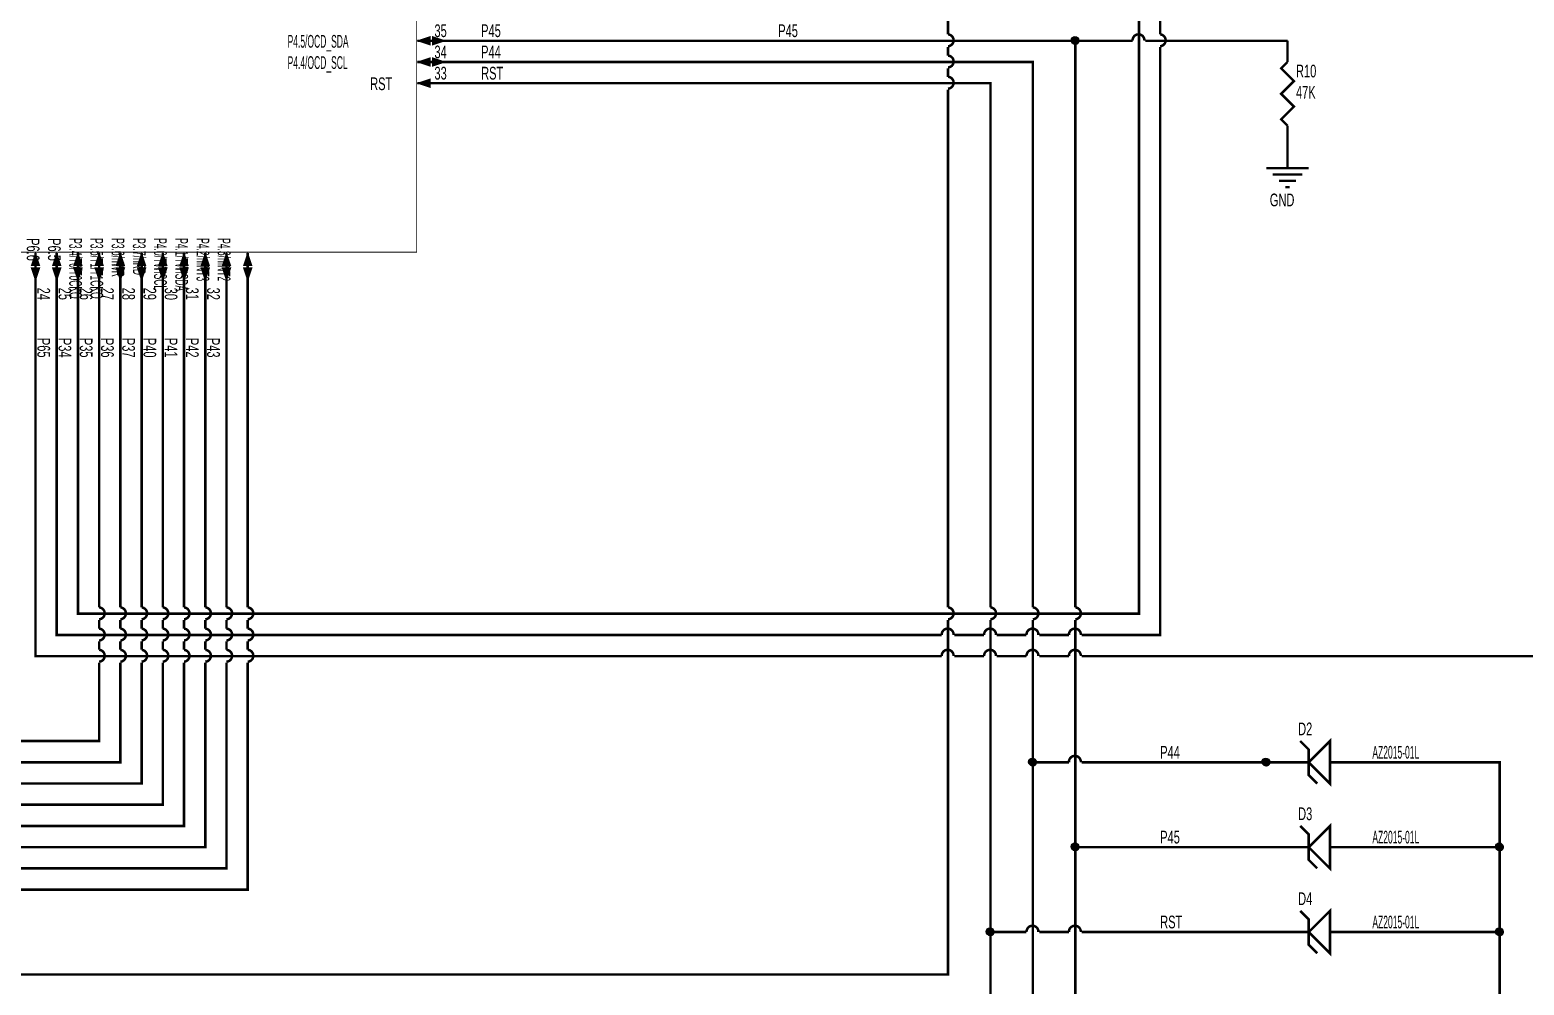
# Model space of a CAD drawing. Extents: x 0 to 22.3, y 0 to 15.7.
# Drawn here: x 10.97 to 18.02, y 2.85 to 7.35 of the extents above; entities that cross this region are included whole.
import ezdxf

# ---------------------------------------------------------------- set-up
doc = ezdxf.new("R2010")
doc.units = 0
doc.header["$MEASUREMENT"] = 0
doc.layers.get('0').update_dxf_attribs({"linetype": 'CONTINUOUS'})

msp = doc.modelspace()

# ---------------------------------------------------------------- linework, layer by layer
for points, const_width in [([(11.2, 6), (11.2, 4.6), (16.2, 4.6), (16.2, 11.3), (16.5, 11.3)], 0.0118), ([(9.69977, 9.399664), (12.796178, 9.399664), (12.796178, 6.304245), (9.69977, 6.304245), (9.69977, 9.399664)], 0.0039), ([(15.93, 4.4), (20, 4.4), (20, 9.2), (20.3, 9.2)], 0.0118), ([(16.3, 7.33), (16.3, 7.77)], 0.0118), ([(13.1, 7.4), (15.3, 7.4), (15.3, 7.33)], 0.0118), ([(15.299796, 7.274228), (15.302231, 7.274452), (15.304637, 7.274888), (15.306996, 7.275531), (15.30929, 7.276377), (15.311501, 7.277421), (15.313613, 7.278653), (15.31561, 7.280064), (15.317476, 7.281644), (15.319197, 7.283381), (15.32076, 7.285261), (15.322154, 7.287271), (15.323367, 7.289394), (15.32439, 7.291615), (15.325217, 7.293917), (15.325839, 7.296282), (15.326253, 7.298692), (15.326455, 7.301129), (15.326444, 7.303574), (15.326221, 7.306009), (15.325785, 7.308416), (15.325142, 7.310775), (15.324296, 7.31307), (15.323253, 7.315281), (15.322021, 7.317394), (15.32061, 7.319391), (15.31903, 7.321257), (15.317293, 7.322979), (15.315414, 7.324542), (15.313405, 7.325936), (15.311282, 7.32715), (15.309061, 7.328173), (15.30676, 7.329), (15.304396, 7.329622), (15.301986, 7.330036), (15.300012, 7.330216)], 0.0118), ([(16.225744, 7.300294), (16.225807, 7.302739), (16.225655, 7.305179), (16.225292, 7.307598), (16.22472, 7.309975), (16.223942, 7.312294), (16.222965, 7.314536), (16.221797, 7.316684), (16.220446, 7.318722), (16.218923, 7.320635), (16.217238, 7.322407), (16.215406, 7.324026), (16.213439, 7.32548), (16.211354, 7.326756), (16.209165, 7.327845), (16.206889, 7.32874), (16.204544, 7.329432), (16.202148, 7.329918), (16.199718, 7.330193), (16.197274, 7.330255), (16.194834, 7.330104), (16.192416, 7.329741), (16.190039, 7.329168), (16.187721, 7.32839), (16.18548, 7.327414), (16.183332, 7.326245), (16.181294, 7.324894), (16.179382, 7.32337), (16.177609, 7.321685), (16.175991, 7.319852), (16.174538, 7.317886), (16.173262, 7.315799), (16.172173, 7.31361), (16.171278, 7.311334), (16.170586, 7.308989), (16.1701, 7.306592), (16.169825, 7.304162), (16.169763, 7.301717), (16.169848, 7.299987)], 0.0118), ([(16.299697, 7.274266), (16.302126, 7.274546), (16.304521, 7.275036), (16.306864, 7.275733), (16.309138, 7.276632), (16.311325, 7.277725), (16.313409, 7.279005), (16.315372, 7.280462), (16.317202, 7.282085), (16.318883, 7.28386), (16.320403, 7.285776), (16.32175, 7.287817), (16.322914, 7.289967), (16.323887, 7.292211), (16.32466, 7.294531), (16.325228, 7.296909), (16.325587, 7.299328), (16.325734, 7.301769), (16.325667, 7.304214), (16.325388, 7.306643), (16.324898, 7.309039), (16.324201, 7.311383), (16.323302, 7.313657), (16.322209, 7.315845), (16.320929, 7.317929), (16.319473, 7.319893), (16.317851, 7.321723), (16.316075, 7.323404), (16.31416, 7.324924), (16.31212, 7.326272), (16.30997, 7.327436), (16.307727, 7.328409), (16.305407, 7.329182), (16.303029, 7.329751), (16.30061, 7.33011), (16.300013, 7.330165)], 0.0118), ([(12.8, 7.3), (13.1, 7.3)], 0.0118), ([(15.9, 4.63), (15.9, 7.3), (13.1, 7.3)], 0.0118), ([(15.3, 7.27), (15.3, 7.23)], 0.0118), ([(15.9, 7.3), (16.17, 7.3)], 0.0118), ([(15.93, 4.5), (16.3, 4.5), (16.3, 7.27)], 0.0118), ([(16.23, 7.3), (16.9, 7.3)], 0.0118), ([(16.9, 7.2), (16.9, 7.3)], 0.0118), ([(12.8, 7.2), (13.1, 7.2)], 0.0118), ([(15.7, 4.63), (15.7, 7.2), (13.1, 7.2)], 0.0118), ([(15.299794, 7.174278), (15.302229, 7.174502), (15.304635, 7.174937), (15.306994, 7.17558), (15.309288, 7.176426), (15.311499, 7.177469), (15.313611, 7.178701), (15.315608, 7.180113), (15.317474, 7.181693), (15.319196, 7.183429), (15.320759, 7.185309), (15.322153, 7.187319), (15.323366, 7.189442), (15.32439, 7.191663), (15.325216, 7.193964), (15.325839, 7.196329), (15.326253, 7.198739), (15.326455, 7.201176), (15.326445, 7.203622), (15.326221, 7.206057), (15.325786, 7.208464), (15.325143, 7.210823), (15.324297, 7.213117), (15.323254, 7.215329), (15.322022, 7.217442), (15.320611, 7.219439), (15.319031, 7.221305), (15.317295, 7.223027), (15.315415, 7.224591), (15.313406, 7.225985), (15.311284, 7.227198), (15.309063, 7.228222), (15.306762, 7.229049), (15.304398, 7.229671), (15.301988, 7.230085), (15.300015, 7.230266)], 0.0118), ([(16.9, 7.2), (16.87, 7.17), (16.93, 7.11), (16.87, 7.05), (16.93, 6.99), (16.87, 6.93), (16.9, 6.9)], 0.0118), ([(15.299792, 7.074328), (15.302227, 7.074552), (15.304633, 7.074987), (15.306992, 7.07563), (15.309286, 7.076476), (15.311497, 7.077519), (15.31361, 7.07875), (15.315606, 7.080162), (15.317473, 7.081742), (15.319194, 7.083478), (15.320758, 7.085358), (15.322152, 7.087367), (15.323365, 7.08949), (15.324389, 7.091711), (15.325215, 7.094013), (15.325838, 7.096378), (15.326252, 7.098788), (15.326455, 7.101225), (15.326445, 7.10367), (15.326221, 7.106105), (15.325786, 7.108512), (15.325143, 7.110871), (15.324297, 7.113166), (15.323255, 7.115378), (15.322023, 7.11749), (15.320612, 7.119487), (15.319033, 7.121354), (15.317296, 7.123076), (15.315417, 7.12464), (15.313408, 7.126034), (15.311285, 7.127248), (15.309065, 7.128272), (15.306764, 7.129098), (15.3044, 7.129721), (15.30199, 7.130136), (15.300017, 7.130316)], 0.0118), ([(15.3, 7.17), (15.3, 7.13)], 0.0118), ([(12.8, 7.1), (13.1, 7.1)], 0.0118), ([(15.5, 4.63), (15.5, 7.1), (13.1, 7.1)], 0.0118), ([(15.3, 7.07), (15.3, 4.63)], 0.0118), ([(16.9, 6.9), (16.9, 6.8)], 0.0118), ([(16.9, 6.8), (16.9, 6.7)], 0.0118), ([(16.8, 6.7), (17, 6.7)], 0.0118), ([(16.83, 6.67), (16.97, 6.67)], 0.0118), ([(16.86, 6.64), (16.94, 6.64)], 0.0118), ([(16.89, 6.61), (16.91, 6.61)], 0.0118), ([(11, 6.3), (11, 6)], 0.0118), ([(11.1, 6.3), (11.1, 6)], 0.0118), ([(11.2, 6.3), (11.2, 6)], 0.0118), ([(11.3, 6.3), (11.3, 6)], 0.0118), ([(11.4, 6.3), (11.4, 6)], 0.0118), ([(11.5, 6.3), (11.5, 6)], 0.0118), ([(11.6, 6.3), (11.6, 6)], 0.0118), ([(11.7, 6.3), (11.7, 6)], 0.0118), ([(11.8, 6.3), (11.8, 6)], 0.0118), ([(11.9, 6.3), (11.9, 6)], 0.0118), ([(12, 6.3), (12, 6)], 0.0118), ([(11, 6), (11, 4.4), (15.27, 4.4)], 0.0118), ([(11.1, 6), (11.1, 4.5), (15.27, 4.5)], 0.0118), ([(11.3, 6), (11.3, 4.63)], 0.0118), ([(11.4, 6), (11.4, 4.63)], 0.0118), ([(11.5, 6), (11.5, 4.63)], 0.0118), ([(11.6, 6), (11.6, 4.63)], 0.0118), ([(11.7, 6), (11.7, 4.63)], 0.0118), ([(11.8, 6), (11.8, 4.63)], 0.0118), ([(11.9, 6), (11.9, 4.63)], 0.0118), ([(12, 6), (12, 4.63)], 0.0118), ([(11.299749, 4.573862), (11.30218, 4.574126), (11.304578, 4.574602), (11.306926, 4.575284), (11.309206, 4.576169), (11.311399, 4.577249), (11.31349, 4.578516), (11.315463, 4.579961), (11.317303, 4.581572), (11.318995, 4.583337), (11.320526, 4.585243), (11.321886, 4.587275), (11.323064, 4.589419), (11.32405, 4.591656), (11.324838, 4.593971), (11.325421, 4.596346), (11.325794, 4.598763), (11.325956, 4.601203), (11.325905, 4.603648), (11.32564, 4.606079), (11.325165, 4.608478), (11.324482, 4.610826), (11.323598, 4.613106), (11.322518, 4.6153), (11.321251, 4.617392), (11.319807, 4.619365), (11.318196, 4.621205), (11.316431, 4.622897), (11.314526, 4.624429), (11.312494, 4.625789), (11.310351, 4.626967), (11.308114, 4.627954), (11.305799, 4.628742), (11.303425, 4.629325), (11.301008, 4.629698), (11.299984, 4.629792)], 0.0118), ([(11.39974, 4.573866), (11.40217, 4.574136), (11.404567, 4.574617), (11.406914, 4.575305), (11.409191, 4.576195), (11.411382, 4.57728), (11.41347, 4.578552), (11.41544, 4.580001), (11.417275, 4.581617), (11.418963, 4.583386), (11.420491, 4.585296), (11.421846, 4.587331), (11.423018, 4.589477), (11.423999, 4.591717), (11.424782, 4.594034), (11.425359, 4.59641), (11.425727, 4.598828), (11.425883, 4.601268), (11.425826, 4.603713), (11.425556, 4.606144), (11.425075, 4.608541), (11.424387, 4.610888), (11.423497, 4.613166), (11.422412, 4.615357), (11.421141, 4.617446), (11.419692, 4.619416), (11.418077, 4.621252), (11.416308, 4.62294), (11.414399, 4.624468), (11.412364, 4.625823), (11.410218, 4.626996), (11.407979, 4.627977), (11.405662, 4.62876), (11.403286, 4.629337), (11.400869, 4.629705), (11.399983, 4.629787)], 0.0118), ([(11.499731, 4.573871), (11.50216, 4.574146), (11.504556, 4.574633), (11.506901, 4.575326), (11.509176, 4.576221), (11.511365, 4.577312), (11.51345, 4.578588), (11.515416, 4.580042), (11.517248, 4.581662), (11.518932, 4.583435), (11.520455, 4.585348), (11.521805, 4.587386), (11.522973, 4.589535), (11.523949, 4.591777), (11.524726, 4.594096), (11.525298, 4.596474), (11.52566, 4.598892), (11.525811, 4.601333), (11.525748, 4.603778), (11.525472, 4.606207), (11.524986, 4.608604), (11.524293, 4.610949), (11.523398, 4.613225), (11.522308, 4.615414), (11.521031, 4.6175), (11.519578, 4.619466), (11.517958, 4.621298), (11.516186, 4.622983), (11.514273, 4.624506), (11.512235, 4.625857), (11.510087, 4.627024), (11.507845, 4.628001), (11.505526, 4.628778), (11.503149, 4.62935), (11.500731, 4.629712), (11.499982, 4.629781)], 0.0118), ([(11.599721, 4.573875), (11.60215, 4.574157), (11.604545, 4.574649), (11.606888, 4.575347), (11.609161, 4.576248), (11.611347, 4.577343), (11.61343, 4.578625), (11.615392, 4.580083), (11.617221, 4.581707), (11.6189, 4.583484), (11.620419, 4.585401), (11.621765, 4.587442), (11.622927, 4.589594), (11.623898, 4.591838), (11.624669, 4.594159), (11.625236, 4.596538), (11.625593, 4.598957), (11.625737, 4.601398), (11.625669, 4.603843), (11.625388, 4.606272), (11.624896, 4.608667), (11.624197, 4.611011), (11.623297, 4.613284), (11.622202, 4.615471), (11.62092, 4.617554), (11.619462, 4.619517), (11.617839, 4.621345), (11.616062, 4.623025), (11.614146, 4.624544), (11.612104, 4.62589), (11.609954, 4.627053), (11.60771, 4.628024), (11.605389, 4.628796), (11.603011, 4.629362), (11.600592, 4.629719), (11.599981, 4.629775)], 0.0118), ([(11.699712, 4.57388), (11.70214, 4.574167), (11.704534, 4.574664), (11.706875, 4.575369), (11.709147, 4.576274), (11.71133, 4.577375), (11.713409, 4.578661), (11.715369, 4.580124), (11.717193, 4.581752), (11.718869, 4.583533), (11.720383, 4.585453), (11.721724, 4.587498), (11.722882, 4.589652), (11.723847, 4.591898), (11.724613, 4.594221), (11.725174, 4.596601), (11.725526, 4.599021), (11.725665, 4.601463), (11.725591, 4.603907), (11.725304, 4.606335), (11.724806, 4.60873), (11.724102, 4.611072), (11.723197, 4.613343), (11.722097, 4.615527), (11.72081, 4.617607), (11.719348, 4.619567), (11.71772, 4.621392), (11.71594, 4.623068), (11.71402, 4.624582), (11.711975, 4.625923), (11.709822, 4.627081), (11.707576, 4.628047), (11.705254, 4.628813), (11.702874, 4.629374), (11.700454, 4.629726), (11.69998, 4.629769)], 0.0118), ([(11.799811, 4.573837), (11.802246, 4.574063), (11.804651, 4.574501), (11.807009, 4.575147), (11.809302, 4.575996), (11.811512, 4.577042), (11.813623, 4.578276), (11.815618, 4.57969), (11.817483, 4.581272), (11.819202, 4.583011), (11.820763, 4.584893), (11.822155, 4.586903), (11.823365, 4.589028), (11.824387, 4.59125), (11.82521, 4.593552), (11.82583, 4.595918), (11.826241, 4.598329), (11.826441, 4.600766), (11.826428, 4.603211), (11.826201, 4.605646), (11.825764, 4.608052), (11.825118, 4.610411), (11.824269, 4.612704), (11.823224, 4.614915), (11.82199, 4.617026), (11.820576, 4.619022), (11.818994, 4.620886), (11.817256, 4.622606), (11.815374, 4.624168), (11.813364, 4.625559), (11.81124, 4.62677), (11.809018, 4.627792), (11.806716, 4.628616), (11.804351, 4.629236), (11.801941, 4.629647), (11.79999, 4.629824)], 0.0118), ([(11.899802, 4.57384), (11.902236, 4.574072), (11.90464, 4.574516), (11.906997, 4.575167), (11.909288, 4.576021), (11.911496, 4.577072), (11.913604, 4.578311), (11.915596, 4.579729), (11.917456, 4.581316), (11.919172, 4.583059), (11.920729, 4.584944), (11.922115, 4.586958), (11.923321, 4.589085), (11.924337, 4.59131), (11.925156, 4.593614), (11.92577, 4.595981), (11.926176, 4.598393), (11.92637, 4.600831), (11.926351, 4.603276), (11.926119, 4.60571), (11.925676, 4.608115), (11.925024, 4.610472), (11.92417, 4.612764), (11.92312, 4.614972), (11.921881, 4.61708), (11.920463, 4.619073), (11.918877, 4.620934), (11.917134, 4.622649), (11.915249, 4.624207), (11.913236, 4.625594), (11.911109, 4.6268), (11.908885, 4.627816), (11.906581, 4.628635), (11.904214, 4.629249), (11.901803, 4.629655), (11.899989, 4.62982)], 0.0118), ([(11.999793, 4.573844), (12.002226, 4.574081), (12.00463, 4.57453), (12.006985, 4.575187), (12.009274, 4.576047), (12.011479, 4.577103), (12.013584, 4.578347), (12.015573, 4.57977), (12.01743, 4.58136), (12.019141, 4.583107), (12.020694, 4.584996), (12.022076, 4.587014), (12.023277, 4.589144), (12.024287, 4.59137), (12.0251, 4.593677), (12.025709, 4.596045), (12.026109, 4.598458), (12.026298, 4.600896), (12.026273, 4.603341), (12.026035, 4.605775), (12.025586, 4.608179), (12.02493, 4.610535), (12.02407, 4.612824), (12.023015, 4.61503), (12.021771, 4.617135), (12.020348, 4.619124), (12.018758, 4.620981), (12.017012, 4.622693), (12.015123, 4.624246), (12.013106, 4.625628), (12.010976, 4.62683), (12.00875, 4.627841), (12.006444, 4.628654), (12.004076, 4.629263), (12.001664, 4.629663), (11.999988, 4.629816)], 0.0118), ([(15.299813, 4.573836), (15.302248, 4.574062), (15.304653, 4.574498), (15.307012, 4.575143), (15.309305, 4.575991), (15.311516, 4.577036), (15.313627, 4.578269), (15.315623, 4.579682), (15.317488, 4.581263), (15.319208, 4.583001), (15.32077, 4.584882), (15.322163, 4.586892), (15.323375, 4.589016), (15.324397, 4.591238), (15.325221, 4.59354), (15.325842, 4.595905), (15.326255, 4.598315), (15.326456, 4.600753), (15.326444, 4.603198), (15.326218, 4.605633), (15.325782, 4.608039), (15.325137, 4.610398), (15.324289, 4.612692), (15.323245, 4.614903), (15.322012, 4.617015), (15.3206, 4.619011), (15.319019, 4.620877), (15.317281, 4.622597), (15.3154, 4.62416), (15.313391, 4.625552), (15.311267, 4.626764), (15.309046, 4.627787), (15.306744, 4.628612), (15.304379, 4.629233), (15.301969, 4.629645), (15.29999, 4.629825)], 0.0118), ([(15.499795, 4.573843), (15.502228, 4.574079), (15.504632, 4.574527), (15.506988, 4.575183), (15.509277, 4.576041), (15.511483, 4.577096), (15.513588, 4.578339), (15.515578, 4.579761), (15.517435, 4.581351), (15.519148, 4.583097), (15.520701, 4.584985), (15.522084, 4.587002), (15.523286, 4.589131), (15.524298, 4.591357), (15.525112, 4.593663), (15.525722, 4.596031), (15.526124, 4.598444), (15.526313, 4.600882), (15.52629, 4.603327), (15.526053, 4.605761), (15.525606, 4.608165), (15.52495, 4.610521), (15.524092, 4.612811), (15.523037, 4.615017), (15.521795, 4.617123), (15.520373, 4.619113), (15.518783, 4.620971), (15.517038, 4.622684), (15.51515, 4.624238), (15.513134, 4.625621), (15.511005, 4.626823), (15.508779, 4.627835), (15.506473, 4.62865), (15.504106, 4.62926), (15.501694, 4.629661), (15.499989, 4.629816)], 0.0118), ([(15.699776, 4.57385), (15.702209, 4.574098), (15.70461, 4.574557), (15.706963, 4.575224), (15.709248, 4.576093), (15.711449, 4.577158), (15.713549, 4.578411), (15.715531, 4.579842), (15.717382, 4.58144), (15.719086, 4.583194), (15.720631, 4.58509), (15.722004, 4.587113), (15.723196, 4.589248), (15.724198, 4.591479), (15.725001, 4.593788), (15.7256, 4.596159), (15.72599, 4.598573), (15.726169, 4.601012), (15.726134, 4.603458), (15.725886, 4.60589), (15.725427, 4.608292), (15.724761, 4.610645), (15.723892, 4.612931), (15.722827, 4.615133), (15.721574, 4.617233), (15.720143, 4.619216), (15.718545, 4.621066), (15.716792, 4.622771), (15.714897, 4.624316), (15.712874, 4.62569), (15.710739, 4.626882), (15.708509, 4.627884), (15.7062, 4.628687), (15.703829, 4.629287), (15.701416, 4.629677), (15.699987, 4.629807)], 0.0118), ([(15.899758, 4.573858), (15.902189, 4.574117), (15.904589, 4.574587), (15.906938, 4.575265), (15.909219, 4.576144), (15.911415, 4.577219), (15.913509, 4.578482), (15.915485, 4.579922), (15.917328, 4.581529), (15.919024, 4.583291), (15.92056, 4.585193), (15.921925, 4.587223), (15.923107, 4.589363), (15.924098, 4.591599), (15.924891, 4.593912), (15.925479, 4.596286), (15.925858, 4.598702), (15.926025, 4.601141), (15.925979, 4.603587), (15.92572, 4.606018), (15.92525, 4.608418), (15.924573, 4.610768), (15.923693, 4.61305), (15.922618, 4.615246), (15.921356, 4.61734), (15.919916, 4.619317), (15.918309, 4.62116), (15.916548, 4.622856), (15.914646, 4.624393), (15.912617, 4.625757), (15.910477, 4.62694), (15.908242, 4.627931), (15.905929, 4.628724), (15.903556, 4.629312), (15.90114, 4.629692), (15.899985, 4.629797)], 0.0118), ([(15.3, 4.57), (15.3, 2.9), (10.53, 2.9)], 0.0118), ([(11.299747, 4.473911), (11.302177, 4.474176), (11.304576, 4.474651), (11.306924, 4.475333), (11.309203, 4.476217), (11.311397, 4.477297), (11.313488, 4.478564), (11.315461, 4.480008), (11.317301, 4.481619), (11.318993, 4.483384), (11.320525, 4.48529), (11.321885, 4.487323), (11.323063, 4.489466), (11.324049, 4.491703), (11.324837, 4.494018), (11.32542, 4.496393), (11.325794, 4.49881), (11.325956, 4.50125), (11.325905, 4.503695), (11.325641, 4.506126), (11.325166, 4.508525), (11.324483, 4.510873), (11.323599, 4.513153), (11.32252, 4.515347), (11.321253, 4.517439), (11.319809, 4.519412), (11.318198, 4.521252), (11.316433, 4.522945), (11.314528, 4.524477), (11.312496, 4.525838), (11.310353, 4.527016), (11.308116, 4.528002), (11.305802, 4.52879), (11.303427, 4.529374), (11.301011, 4.529748), (11.299988, 4.529842)], 0.0118), ([(11.3, 4.57), (11.3, 4.53)], 0.0118), ([(11.399737, 4.473916), (11.402167, 4.474185), (11.404564, 4.474666), (11.406911, 4.475354), (11.409188, 4.476244), (11.411379, 4.477329), (11.413468, 4.4786), (11.415437, 4.480049), (11.417273, 4.481664), (11.418961, 4.483433), (11.420489, 4.485343), (11.421844, 4.487378), (11.423017, 4.489524), (11.423998, 4.491764), (11.424781, 4.494081), (11.425358, 4.496457), (11.425727, 4.498875), (11.425883, 4.501315), (11.425826, 4.50376), (11.425556, 4.50619), (11.425076, 4.508588), (11.424388, 4.510935), (11.423498, 4.513213), (11.422414, 4.515405), (11.421142, 4.517493), (11.419694, 4.519463), (11.418079, 4.521299), (11.41631, 4.522988), (11.414401, 4.524516), (11.412366, 4.525871), (11.410221, 4.527044), (11.407981, 4.528026), (11.405665, 4.528809), (11.403289, 4.529386), (11.400872, 4.529755), (11.399987, 4.529836)], 0.0118), ([(11.4, 4.57), (11.4, 4.53)], 0.0118), ([(11.499728, 4.47392), (11.502157, 4.474195), (11.504553, 4.474682), (11.506898, 4.475375), (11.509173, 4.47627), (11.511362, 4.47736), (11.513448, 4.478636), (11.515414, 4.48009), (11.517246, 4.481709), (11.51893, 4.483482), (11.520453, 4.485395), (11.521804, 4.487433), (11.522972, 4.489582), (11.523948, 4.491824), (11.524725, 4.494143), (11.525297, 4.49652), (11.52566, 4.498939), (11.525811, 4.501379), (11.525748, 4.503824), (11.525473, 4.506254), (11.524987, 4.508651), (11.524294, 4.510996), (11.523399, 4.513272), (11.522309, 4.515461), (11.521033, 4.517547), (11.51958, 4.519513), (11.51796, 4.521346), (11.516188, 4.52303), (11.514275, 4.524554), (11.512237, 4.525905), (11.510089, 4.527073), (11.507848, 4.528049), (11.505529, 4.528826), (11.503152, 4.529399), (11.500734, 4.529762), (11.499986, 4.529831)], 0.0118), ([(11.5, 4.57), (11.5, 4.53)], 0.0118), ([(11.599718, 4.473925), (11.602147, 4.474206), (11.604542, 4.474697), (11.606885, 4.475396), (11.609158, 4.476296), (11.611345, 4.477391), (11.613427, 4.478673), (11.61539, 4.480131), (11.617218, 4.481754), (11.618898, 4.483531), (11.620417, 4.485448), (11.621763, 4.487489), (11.622926, 4.48964), (11.623897, 4.491885), (11.624669, 4.494205), (11.625235, 4.496584), (11.625592, 4.499003), (11.625737, 4.501445), (11.625669, 4.503889), (11.625388, 4.506318), (11.624896, 4.508714), (11.624198, 4.511057), (11.623298, 4.513331), (11.622203, 4.515518), (11.620922, 4.517601), (11.619464, 4.519564), (11.617841, 4.521393), (11.616064, 4.523073), (11.614148, 4.524592), (11.612107, 4.525938), (11.609956, 4.527101), (11.607712, 4.528072), (11.605392, 4.528844), (11.603014, 4.529411), (11.600595, 4.529768), (11.599985, 4.529825)], 0.0118), ([(11.6, 4.57), (11.6, 4.53)], 0.0118), ([(11.699709, 4.473929), (11.702137, 4.474216), (11.704531, 4.474713), (11.706872, 4.475417), (11.709144, 4.476323), (11.711327, 4.477423), (11.713407, 4.478709), (11.715366, 4.480171), (11.717191, 4.481799), (11.718867, 4.48358), (11.720381, 4.4855), (11.721722, 4.487545), (11.72288, 4.489698), (11.723846, 4.491945), (11.724613, 4.494267), (11.725174, 4.496647), (11.725525, 4.499067), (11.725665, 4.501509), (11.725591, 4.503953), (11.725304, 4.506382), (11.724807, 4.508776), (11.724103, 4.511118), (11.723198, 4.51339), (11.722098, 4.515574), (11.720812, 4.517654), (11.71935, 4.519614), (11.717722, 4.521439), (11.715942, 4.523115), (11.714022, 4.52463), (11.711978, 4.525971), (11.709825, 4.527129), (11.707579, 4.528095), (11.705257, 4.528862), (11.702877, 4.529423), (11.700458, 4.529775), (11.699984, 4.529819)], 0.0118), ([(11.7, 4.57), (11.7, 4.53)], 0.0118), ([(11.799809, 4.473886), (11.802243, 4.474113), (11.804649, 4.47455), (11.807007, 4.475196), (11.8093, 4.476045), (11.811511, 4.47709), (11.813621, 4.478325), (11.815617, 4.479738), (11.817481, 4.48132), (11.8192, 4.483059), (11.820762, 4.48494), (11.822153, 4.486951), (11.823364, 4.489076), (11.824386, 4.491298), (11.82521, 4.4936), (11.82583, 4.495966), (11.826241, 4.498376), (11.826441, 4.500813), (11.826428, 4.503259), (11.826202, 4.505694), (11.825764, 4.5081), (11.825119, 4.510459), (11.82427, 4.512752), (11.823225, 4.514963), (11.821991, 4.517074), (11.820578, 4.51907), (11.818996, 4.520934), (11.817258, 4.522654), (11.815376, 4.524216), (11.813366, 4.525608), (11.811242, 4.526819), (11.80902, 4.527841), (11.806718, 4.528665), (11.804353, 4.529285), (11.801943, 4.529696), (11.799993, 4.529873)], 0.0118), ([(11.8, 4.57), (11.8, 4.53)], 0.0118), ([(11.8998, 4.47389), (11.902234, 4.474122), (11.904638, 4.474565), (11.906995, 4.475216), (11.909286, 4.47607), (11.911494, 4.477121), (11.913602, 4.47836), (11.915594, 4.479778), (11.917455, 4.481364), (11.91917, 4.483106), (11.920727, 4.484992), (11.922114, 4.487006), (11.92332, 4.489133), (11.924337, 4.491357), (11.925155, 4.493662), (11.92577, 4.496029), (11.926176, 4.49844), (11.92637, 4.500878), (11.926351, 4.503323), (11.926119, 4.505758), (11.925676, 4.508163), (11.925025, 4.51052), (11.924171, 4.512811), (11.923121, 4.51502), (11.921882, 4.517128), (11.920464, 4.51912), (11.918878, 4.520982), (11.917136, 4.522697), (11.915251, 4.524255), (11.913238, 4.525642), (11.911111, 4.526849), (11.908887, 4.527865), (11.906583, 4.528684), (11.904217, 4.529298), (11.901806, 4.529704), (11.899992, 4.529869)], 0.0118), ([(11.9, 4.57), (11.9, 4.53)], 0.0118), ([(11.999791, 4.473893), (12.002224, 4.474131), (12.004627, 4.47458), (12.006983, 4.475236), (12.009272, 4.476096), (12.011477, 4.477151), (12.013582, 4.478395), (12.015571, 4.479818), (12.017428, 4.481408), (12.019139, 4.483155), (12.020692, 4.485044), (12.022074, 4.487061), (12.023276, 4.489191), (12.024287, 4.491418), (12.0251, 4.493724), (12.025709, 4.496092), (12.026109, 4.498505), (12.026298, 4.500943), (12.026273, 4.503388), (12.026036, 4.505822), (12.025587, 4.508226), (12.024931, 4.510582), (12.024071, 4.512871), (12.023016, 4.515077), (12.021772, 4.517183), (12.02035, 4.519172), (12.018759, 4.521029), (12.017013, 4.522741), (12.015125, 4.524294), (12.013108, 4.525677), (12.010978, 4.526878), (12.008752, 4.527889), (12.006446, 4.528703), (12.004078, 4.529312), (12.001666, 4.529712), (11.999991, 4.529865)], 0.0118), ([(12, 4.57), (12, 4.53)], 0.0118), ([(12.1, 1.1), (15.5, 1.1), (15.5, 4.57)], 0.0118), ([(15.326427, 4.500213), (15.326466, 4.502658), (15.326292, 4.505098), (15.325906, 4.507512), (15.325311, 4.509884), (15.324512, 4.512195), (15.323514, 4.514428), (15.322326, 4.516565), (15.320956, 4.518591), (15.319415, 4.520489), (15.317714, 4.522246), (15.315866, 4.523848), (15.313886, 4.525282), (15.311789, 4.526539), (15.309589, 4.527608), (15.307306, 4.528481), (15.304954, 4.529152), (15.302554, 4.529615), (15.300122, 4.529867), (15.297677, 4.529906), (15.295238, 4.529732), (15.292824, 4.529346), (15.290452, 4.528751), (15.288142, 4.527952), (15.28591, 4.526954), (15.283773, 4.525765), (15.281748, 4.524395), (15.27985, 4.522853), (15.278093, 4.521152), (15.276492, 4.519304), (15.275058, 4.517324), (15.273801, 4.515226), (15.272733, 4.513026), (15.27186, 4.510742), (15.271189, 4.50839), (15.270726, 4.505989), (15.270474, 4.503556), (15.270435, 4.501111), (15.270485, 4.500032)], 0.0118), ([(15.52628, 4.500221), (15.526319, 4.502666), (15.526144, 4.505105), (15.525757, 4.50752), (15.525162, 4.509892), (15.524362, 4.512203), (15.523364, 4.514435), (15.522175, 4.516572), (15.520804, 4.518597), (15.519262, 4.520495), (15.517561, 4.522251), (15.515713, 4.523852), (15.513732, 4.525286), (15.511635, 4.526542), (15.509435, 4.527611), (15.507151, 4.528483), (15.5048, 4.529153), (15.502399, 4.529616), (15.499967, 4.529867), (15.497522, 4.529906), (15.495083, 4.529731), (15.492669, 4.529345), (15.490298, 4.528749), (15.487987, 4.527949), (15.485755, 4.52695), (15.483619, 4.525761), (15.481594, 4.52439), (15.479697, 4.522848), (15.477941, 4.521146), (15.47634, 4.519298), (15.474906, 4.517317), (15.473651, 4.515219), (15.472582, 4.513019), (15.47171, 4.510734), (15.47104, 4.508383), (15.470578, 4.505981), (15.470326, 4.503549), (15.470288, 4.501104), (15.470339, 4.500022)], 0.0118), ([(15.726132, 4.500229), (15.72617, 4.502674), (15.725994, 4.505113), (15.725607, 4.507528), (15.725011, 4.509899), (15.72421, 4.51221), (15.723212, 4.514442), (15.722022, 4.516579), (15.720651, 4.518603), (15.719108, 4.520501), (15.717406, 4.522256), (15.715558, 4.523857), (15.713577, 4.525291), (15.711479, 4.526546), (15.709279, 4.527614), (15.706995, 4.528486), (15.704643, 4.529155), (15.702242, 4.529617), (15.69981, 4.529868), (15.697366, 4.529906), (15.694927, 4.52973), (15.692513, 4.529343), (15.690142, 4.528747), (15.687831, 4.527946), (15.6856, 4.526947), (15.683464, 4.525757), (15.681439, 4.524386), (15.679542, 4.522843), (15.677787, 4.521141), (15.676186, 4.519292), (15.674753, 4.517311), (15.673498, 4.515212), (15.672431, 4.513012), (15.671559, 4.510727), (15.67089, 4.508375), (15.670428, 4.505974), (15.670177, 4.503541), (15.670139, 4.501096), (15.670191, 4.500012)], 0.0118), ([(15.87, 3.9), (15.7, 3.9), (15.7, 4.57)], 0.0118), ([(15.925985, 4.500236), (15.926022, 4.502681), (15.925846, 4.505121), (15.925458, 4.507535), (15.924862, 4.509907), (15.92406, 4.512217), (15.923061, 4.514449), (15.921871, 4.516585), (15.920499, 4.518609), (15.918956, 4.520506), (15.917254, 4.522262), (15.915405, 4.523862), (15.913424, 4.525295), (15.911325, 4.52655), (15.909125, 4.527617), (15.906841, 4.528488), (15.904489, 4.529157), (15.902088, 4.529618), (15.899655, 4.529868), (15.897211, 4.529905), (15.894772, 4.529729), (15.892358, 4.529341), (15.889987, 4.528745), (15.887677, 4.527943), (15.885446, 4.526944), (15.88331, 4.525753), (15.881286, 4.524381), (15.879389, 4.522838), (15.877634, 4.521135), (15.876034, 4.519286), (15.874602, 4.517304), (15.873347, 4.515205), (15.87228, 4.513005), (15.871409, 4.51072), (15.870741, 4.508368), (15.870279, 4.505966), (15.870029, 4.503533), (15.869992, 4.501088), (15.870044, 4.500003)], 0.0118), ([(16.8, 3.5), (15.9, 3.5), (15.9, 4.57)], 0.0118), ([(11.3, 4.47), (11.3, 4.43)], 0.0118), ([(11.4, 4.47), (11.4, 4.43)], 0.0118), ([(11.5, 4.47), (11.5, 4.43)], 0.0118), ([(11.6, 4.47), (11.6, 4.43)], 0.0118), ([(11.7, 4.47), (11.7, 4.43)], 0.0118), ([(11.8, 4.47), (11.8, 4.43)], 0.0118), ([(11.9, 4.47), (11.9, 4.43)], 0.0118), ([(12, 4.47), (12, 4.43)], 0.0118), ([(15.33, 4.5), (15.47, 4.5)], 0.0118), ([(15.53, 4.5), (15.67, 4.5)], 0.0118), ([(15.73, 4.5), (15.87, 4.5)], 0.0118), ([(11.3, 4.37), (11.3, 4), (10.53, 4)], 0.0118), ([(11.4, 4.37), (11.4, 3.9), (10.53, 3.9)], 0.0118), ([(11.5, 4.37), (11.5, 3.8), (10.53, 3.8)], 0.0118), ([(11.6, 4.37), (11.6, 3.7), (10.53, 3.7)], 0.0118), ([(11.7, 4.37), (11.7, 3.6), (10.53, 3.6)], 0.0118), ([(11.8, 4.37), (11.8, 3.5), (10.53, 3.5)], 0.0118), ([(11.9, 4.37), (11.9, 3.4), (10.53, 3.4)], 0.0118), ([(12, 4.37), (12, 3.3), (10.53, 3.3)], 0.0118), ([(11.299744, 4.373961), (11.302174, 4.374225), (11.304573, 4.3747), (11.306921, 4.375382), (11.3092, 4.376266), (11.311394, 4.377345), (11.313486, 4.378612), (11.315459, 4.380056), (11.317299, 4.381667), (11.318991, 4.383432), (11.320523, 4.385338), (11.321883, 4.38737), (11.323061, 4.389513), (11.324048, 4.39175), (11.324836, 4.394065), (11.32542, 4.39644), (11.325794, 4.398857), (11.325956, 4.401297), (11.325905, 4.403742), (11.325641, 4.406173), (11.325166, 4.408572), (11.324484, 4.41092), (11.3236, 4.4132), (11.322521, 4.415395), (11.321254, 4.417486), (11.31981, 4.41946), (11.3182, 4.4213), (11.316436, 4.422993), (11.31453, 4.424525), (11.312498, 4.425886), (11.310356, 4.427064), (11.308119, 4.428051), (11.305804, 4.428839), (11.30343, 4.429423), (11.301014, 4.429797), (11.299992, 4.429891)], 0.0118), ([(11.399734, 4.373965), (11.402164, 4.374235), (11.404562, 4.374715), (11.406908, 4.375403), (11.409186, 4.376292), (11.411377, 4.377377), (11.413465, 4.378648), (11.415435, 4.380097), (11.417271, 4.381712), (11.418959, 4.383481), (11.420487, 4.38539), (11.421843, 4.387425), (11.423016, 4.389571), (11.423997, 4.391811), (11.42478, 4.394128), (11.425358, 4.396504), (11.425726, 4.398921), (11.425883, 4.401362), (11.425826, 4.403807), (11.425557, 4.406237), (11.425076, 4.408635), (11.424389, 4.410982), (11.4235, 4.41326), (11.422415, 4.415452), (11.421144, 4.41754), (11.419695, 4.419511), (11.418081, 4.421347), (11.416312, 4.423036), (11.414403, 4.424564), (11.412368, 4.425919), (11.410223, 4.427093), (11.407984, 4.428075), (11.405668, 4.428857), (11.403292, 4.429435), (11.400875, 4.429804), (11.399991, 4.429885)], 0.0118), ([(11.499725, 4.373969), (11.502154, 4.374245), (11.50455, 4.37473), (11.506895, 4.375423), (11.509171, 4.376318), (11.51136, 4.377408), (11.513445, 4.378684), (11.515412, 4.380137), (11.517244, 4.381757), (11.518928, 4.383529), (11.520451, 4.385442), (11.521802, 4.38748), (11.52297, 4.389629), (11.523947, 4.391871), (11.524724, 4.394189), (11.525297, 4.396567), (11.52566, 4.398985), (11.525811, 4.401426), (11.525748, 4.403871), (11.525473, 4.406301), (11.524987, 4.408697), (11.524294, 4.411043), (11.5234, 4.413319), (11.52231, 4.415508), (11.521034, 4.417594), (11.519581, 4.419561), (11.517963, 4.421393), (11.51619, 4.423078), (11.514278, 4.424602), (11.51224, 4.425953), (11.510092, 4.427121), (11.50785, 4.428098), (11.505532, 4.428875), (11.503155, 4.429448), (11.500737, 4.429811), (11.49999, 4.42988)], 0.0118), ([(11.599715, 4.373974), (11.602144, 4.374255), (11.604539, 4.374746), (11.606882, 4.375445), (11.609156, 4.376345), (11.611342, 4.377439), (11.613425, 4.378721), (11.615388, 4.380178), (11.617216, 4.381802), (11.618896, 4.383578), (11.620415, 4.385495), (11.621761, 4.387536), (11.622924, 4.389687), (11.623896, 4.391931), (11.624668, 4.394252), (11.625235, 4.396631), (11.625592, 4.39905), (11.625737, 4.401491), (11.625669, 4.403936), (11.625389, 4.406365), (11.624897, 4.40876), (11.624199, 4.411104), (11.623299, 4.413378), (11.622205, 4.415565), (11.620924, 4.417648), (11.619466, 4.419611), (11.617843, 4.42144), (11.616067, 4.42312), (11.614151, 4.42464), (11.61211, 4.425986), (11.609959, 4.427149), (11.607715, 4.428121), (11.605395, 4.428893), (11.603017, 4.42946), (11.600598, 4.429818), (11.599989, 4.429874)], 0.0118), ([(11.699706, 4.373979), (11.702134, 4.374265), (11.704528, 4.374762), (11.706869, 4.375466), (11.709141, 4.376371), (11.711324, 4.377471), (11.713404, 4.378757), (11.715364, 4.380219), (11.717189, 4.381847), (11.718865, 4.383627), (11.720379, 4.385547), (11.721721, 4.387591), (11.722879, 4.389745), (11.723845, 4.391992), (11.724612, 4.394314), (11.725173, 4.396694), (11.725525, 4.399114), (11.725665, 4.401555), (11.725591, 4.404), (11.725305, 4.406428), (11.724808, 4.408823), (11.724104, 4.411165), (11.723199, 4.413437), (11.7221, 4.415621), (11.720814, 4.417701), (11.719352, 4.419661), (11.717725, 4.421486), (11.715945, 4.423163), (11.714025, 4.424677), (11.711981, 4.426019), (11.709828, 4.427177), (11.707582, 4.428144), (11.70526, 4.428911), (11.70288, 4.429472), (11.700461, 4.429824), (11.699988, 4.429868)], 0.0118), ([(11.799807, 4.373936), (11.802241, 4.374162), (11.804647, 4.3746), (11.807005, 4.375245), (11.809298, 4.376094), (11.811509, 4.377139), (11.813619, 4.378373), (11.815615, 4.379786), (11.817479, 4.381368), (11.819199, 4.383107), (11.820761, 4.384988), (11.822152, 4.386999), (11.823364, 4.389123), (11.824385, 4.391345), (11.825209, 4.393648), (11.825829, 4.396013), (11.826241, 4.398424), (11.826441, 4.400861), (11.826428, 4.403306), (11.826202, 4.405741), (11.825765, 4.408147), (11.825119, 4.410506), (11.824271, 4.4128), (11.823226, 4.41501), (11.821992, 4.417122), (11.820579, 4.419117), (11.818997, 4.420982), (11.817259, 4.422702), (11.815378, 4.424264), (11.813368, 4.425656), (11.811244, 4.426868), (11.809022, 4.427889), (11.80672, 4.428714), (11.804355, 4.429334), (11.801945, 4.429746), (11.799995, 4.429923)], 0.0118), ([(11.899798, 4.373939), (11.902232, 4.374171), (11.904636, 4.374614), (11.906993, 4.375265), (11.909284, 4.376119), (11.911492, 4.377169), (11.9136, 4.378408), (11.915592, 4.379826), (11.917453, 4.381412), (11.919169, 4.383154), (11.920726, 4.38504), (11.922113, 4.387054), (11.923319, 4.389181), (11.924336, 4.391405), (11.925154, 4.393709), (11.925769, 4.396076), (11.926175, 4.398488), (11.92637, 4.400925), (11.926351, 4.403371), (11.92612, 4.405805), (11.925677, 4.40821), (11.925026, 4.410567), (11.924172, 4.412859), (11.923122, 4.415067), (11.921883, 4.417176), (11.920466, 4.419168), (11.91888, 4.42103), (11.917138, 4.422746), (11.915253, 4.424303), (11.913239, 4.425691), (11.911113, 4.426897), (11.908889, 4.427914), (11.906585, 4.428733), (11.904219, 4.429347), (11.901808, 4.429754), (11.899995, 4.429919)], 0.0118), ([(11.999788, 4.373943), (12.002222, 4.37418), (12.004625, 4.374629), (12.00698, 4.375285), (12.00927, 4.376144), (12.011475, 4.3772), (12.01358, 4.378443), (12.015569, 4.379866), (12.017426, 4.381457), (12.019138, 4.383203), (12.020691, 4.385092), (12.022073, 4.387109), (12.023274, 4.389239), (12.024286, 4.391465), (12.025099, 4.393771), (12.025708, 4.39614), (12.026109, 4.398552), (12.026298, 4.40099), (12.026273, 4.403436), (12.026036, 4.40587), (12.025588, 4.408274), (12.024931, 4.410629), (12.024072, 4.412919), (12.023017, 4.415125), (12.021773, 4.41723), (12.020351, 4.41922), (12.018761, 4.421077), (12.017015, 4.422789), (12.015127, 4.424342), (12.01311, 4.425725), (12.01098, 4.426927), (12.008754, 4.427938), (12.006449, 4.428752), (12.004081, 4.429361), (12.001669, 4.429762), (11.999994, 4.429914)], 0.0118), ([(15.326424, 4.400219), (15.326467, 4.402664), (15.326297, 4.405104), (15.325915, 4.407519), (15.325324, 4.409892), (15.324528, 4.412204), (15.323534, 4.414438), (15.322349, 4.416577), (15.320982, 4.418605), (15.319444, 4.420506), (15.317746, 4.422265), (15.315901, 4.42387), (15.313923, 4.425308), (15.311827, 4.426567), (15.30963, 4.42764), (15.307347, 4.428516), (15.304997, 4.429191), (15.302597, 4.429658), (15.300166, 4.429914), (15.297721, 4.429957), (15.295282, 4.429787), (15.292867, 4.429404), (15.290494, 4.428813), (15.288183, 4.428017), (15.285949, 4.427023), (15.28381, 4.425838), (15.281783, 4.424471), (15.279883, 4.422932), (15.278124, 4.421233), (15.276519, 4.419388), (15.275082, 4.41741), (15.273822, 4.415314), (15.27275, 4.413116), (15.271874, 4.410833), (15.271199, 4.408482), (15.270732, 4.406082), (15.270477, 4.40365), (15.270433, 4.401205), (15.270489, 4.400033)], 0.0118), ([(15.33, 4.4), (15.47, 4.4)], 0.0118), ([(15.526278, 4.400227), (15.52632, 4.402672), (15.526149, 4.405111), (15.525766, 4.407527), (15.525174, 4.4099), (15.524378, 4.412212), (15.523383, 4.414446), (15.522198, 4.416584), (15.52083, 4.418611), (15.519291, 4.420512), (15.517593, 4.422271), (15.515747, 4.423875), (15.513769, 4.425312), (15.511673, 4.426571), (15.509475, 4.427643), (15.507193, 4.428519), (15.504842, 4.429193), (15.502442, 4.429659), (15.50001, 4.429914), (15.497566, 4.429957), (15.495127, 4.429786), (15.492712, 4.429403), (15.49034, 4.428811), (15.488028, 4.428014), (15.485795, 4.42702), (15.483656, 4.425834), (15.481629, 4.424466), (15.47973, 4.422927), (15.477971, 4.421228), (15.476367, 4.419382), (15.47493, 4.417403), (15.473671, 4.415307), (15.4726, 4.413109), (15.471724, 4.410826), (15.47105, 4.408475), (15.470584, 4.406074), (15.470329, 4.403642), (15.470287, 4.401197), (15.470342, 4.400023)], 0.0118), ([(15.53, 4.4), (15.67, 4.4)], 0.0118), ([(15.726129, 4.400235), (15.726171, 4.40268), (15.725999, 4.405119), (15.725616, 4.407535), (15.725023, 4.409907), (15.724226, 4.412219), (15.723231, 4.414453), (15.722045, 4.416591), (15.720677, 4.418618), (15.719137, 4.420518), (15.717438, 4.422276), (15.715592, 4.42388), (15.713613, 4.425316), (15.711517, 4.426575), (15.709319, 4.427646), (15.707036, 4.428522), (15.704686, 4.429195), (15.702285, 4.42966), (15.699854, 4.429915), (15.697409, 4.429956), (15.69497, 4.429785), (15.692555, 4.429401), (15.690183, 4.428809), (15.687872, 4.428012), (15.685639, 4.427016), (15.683501, 4.425829), (15.681474, 4.424461), (15.679575, 4.422921), (15.677817, 4.421222), (15.676213, 4.419376), (15.674777, 4.417397), (15.673519, 4.4153), (15.672448, 4.413101), (15.671573, 4.410818), (15.6709, 4.408467), (15.670434, 4.406066), (15.67018, 4.403634), (15.670138, 4.401189), (15.670194, 4.400013)], 0.0118), ([(15.73, 4.4), (15.87, 4.4)], 0.0118), ([(15.925983, 4.400243), (15.926023, 4.402688), (15.925851, 4.405127), (15.925467, 4.407542), (15.924874, 4.409915), (15.924076, 4.412226), (15.92308, 4.41446), (15.921893, 4.416598), (15.920525, 4.418624), (15.918985, 4.420524), (15.917285, 4.422282), (15.915439, 4.423885), (15.91346, 4.425321), (15.911363, 4.426579), (15.909165, 4.427649), (15.906882, 4.428524), (15.904531, 4.429196), (15.90213, 4.429661), (15.899699, 4.429915), (15.897254, 4.429956), (15.894815, 4.429784), (15.892401, 4.4294), (15.890029, 4.428806), (15.887717, 4.428009), (15.885484, 4.427012), (15.883347, 4.425825), (15.881321, 4.424456), (15.879422, 4.422916), (15.877664, 4.421216), (15.876061, 4.419369), (15.874626, 4.41739), (15.873368, 4.415293), (15.872298, 4.413094), (15.871423, 4.410811), (15.870751, 4.408459), (15.870286, 4.406058), (15.870032, 4.403626), (15.869991, 4.401181), (15.870047, 4.400003)], 0.0118), ([(16.96, 4), (17, 3.96), (17, 3.84), (17.04, 3.8)], 0.0118), ([(12.1, 0.7), (15.7, 0.7), (15.7, 3.9)], 0.0118), ([(15.925969, 3.900275), (15.926028, 3.90272), (15.925875, 3.90516), (15.92551, 3.907578), (15.924935, 3.909955), (15.924155, 3.912273), (15.923177, 3.914514), (15.922007, 3.916661), (15.920654, 3.918698), (15.919129, 3.92061), (15.917443, 3.922381), (15.915609, 3.923998), (15.913641, 3.925449), (15.911554, 3.926724), (15.909364, 3.927811), (15.907088, 3.928704), (15.904742, 3.929395), (15.902346, 3.929878), (15.899916, 3.930151), (15.897472, 3.930211), (15.895032, 3.930058), (15.892614, 3.929692), (15.890238, 3.929117), (15.88792, 3.928337), (15.88568, 3.927359), (15.883533, 3.926188), (15.881496, 3.924835), (15.879585, 3.92331), (15.877815, 3.921623), (15.876197, 3.919789), (15.874746, 3.917821), (15.873472, 3.915734), (15.872385, 3.913543), (15.871493, 3.911266), (15.870802, 3.908921), (15.870319, 3.906523), (15.870046, 3.904093), (15.869986, 3.901648), (15.870066, 3.900005)], 0.0118), ([(16.9, 3.9), (15.93, 3.9)], 0.0118), ([(17, 3.9), (16.8, 3.9)], 0.0118), ([(17.1, 3.9), (17.3, 3.9)], 0.0118), ([(17.3, 3.9), (17.9, 3.9), (17.9, 2.7)], 0.0118), ([(16.96, 3.6), (17, 3.56), (17, 3.44), (17.04, 3.4)], 0.0118), ([(15.73, 0.9), (15.9, 0.9), (15.9, 3.5)], 0.0118), ([(17, 3.5), (16.8, 3.5)], 0.0118), ([(17.1, 3.5), (17.3, 3.5)], 0.0118), ([(17.3, 3.5), (17.9, 3.5)], 0.0118), ([(16.96, 3.2), (17, 3.16), (17, 3.04), (17.04, 3)], 0.0118), ([(15.5, 3.1), (15.67, 3.1)], 0.0118), ([(15.72614, 3.100207), (15.726165, 3.102653), (15.725977, 3.105091), (15.725576, 3.107503), (15.724967, 3.109872), (15.724154, 3.112178), (15.723144, 3.114405), (15.721943, 3.116535), (15.72056, 3.118552), (15.719008, 3.120441), (15.717296, 3.122188), (15.715439, 3.123779), (15.713451, 3.125201), (15.711346, 3.126445), (15.709141, 3.127501), (15.706852, 3.128361), (15.704496, 3.129018), (15.702093, 3.129467), (15.69966, 3.129704), (15.697215, 3.129729), (15.694777, 3.129541), (15.692365, 3.12914), (15.689997, 3.128531), (15.687691, 3.127718), (15.685465, 3.126707), (15.683335, 3.125506), (15.681318, 3.124123), (15.67943, 3.12257), (15.677683, 3.120859), (15.676093, 3.119001), (15.67467, 3.117012), (15.673427, 3.114907), (15.672371, 3.112701), (15.671512, 3.110412), (15.670855, 3.108056), (15.670406, 3.105652), (15.670168, 3.103218), (15.670144, 3.100773), (15.67018, 3.100011)], 0.0118), ([(15.73, 3.1), (15.87, 3.1)], 0.0118), ([(15.925994, 3.100214), (15.926018, 3.10266), (15.925829, 3.105098), (15.925428, 3.10751), (15.924818, 3.109878), (15.924005, 3.112184), (15.922993, 3.114411), (15.921792, 3.116541), (15.920409, 3.118558), (15.918856, 3.120446), (15.917144, 3.122193), (15.915287, 3.123783), (15.913298, 3.125205), (15.911193, 3.126449), (15.908987, 3.127504), (15.906698, 3.128363), (15.904343, 3.129019), (15.901939, 3.129468), (15.899506, 3.129705), (15.897061, 3.129729), (15.894623, 3.12954), (15.892211, 3.129139), (15.889843, 3.128529), (15.887538, 3.127715), (15.885312, 3.126704), (15.883182, 3.125502), (15.881166, 3.124119), (15.879277, 3.122566), (15.877532, 3.120854), (15.875942, 3.118996), (15.874519, 3.117007), (15.873276, 3.114901), (15.872221, 3.112695), (15.871362, 3.110405), (15.870706, 3.108049), (15.870258, 3.105645), (15.870021, 3.103211), (15.869997, 3.100766), (15.870033, 3.100002)], 0.0118), ([(15.93, 3.1), (16.8, 3.1)], 0.0118), ([(17, 3.1), (16.8, 3.1)], 0.0118), ([(17.1, 3.1), (17.3, 3.1)], 0.0118), ([(17.3, 3.1), (17.9, 3.1)], 0.0118)]:
    msp.add_lwpolyline(points, dxfattribs=dict(const_width=const_width))
for points, const_width in [([(12.86, 7.32), (12.8, 7.3), (12.86, 7.28), (12.86, 7.32)], 0.0039), ([(12.87, 7.32), (12.87, 7.28), (12.93, 7.3), (12.87, 7.32)], 0.0039), ([(12.86, 7.22), (12.8, 7.2), (12.86, 7.18), (12.86, 7.22)], 0.0039), ([(12.87, 7.22), (12.87, 7.18), (12.93, 7.2), (12.87, 7.22)], 0.0039), ([(12.86, 7.12), (12.8, 7.1), (12.86, 7.08), (12.86, 7.12)], 0.0039), ([(10.98, 6.24), (11, 6.3), (11.02, 6.24), (10.98, 6.24)], 0.0039), ([(11.08, 6.24), (11.1, 6.3), (11.12, 6.24), (11.08, 6.24)], 0.0039), ([(11.18, 6.24), (11.2, 6.3), (11.22, 6.24), (11.18, 6.24)], 0.0039), ([(11.28, 6.24), (11.3, 6.3), (11.32, 6.24), (11.28, 6.24)], 0.0039), ([(11.38, 6.24), (11.4, 6.3), (11.42, 6.24), (11.38, 6.24)], 0.0039), ([(11.48, 6.24), (11.5, 6.3), (11.52, 6.24), (11.48, 6.24)], 0.0039), ([(11.58, 6.24), (11.6, 6.3), (11.62, 6.24), (11.58, 6.24)], 0.0039), ([(11.68, 6.24), (11.7, 6.3), (11.72, 6.24), (11.68, 6.24)], 0.0039), ([(11.78, 6.24), (11.8, 6.3), (11.82, 6.24), (11.78, 6.24)], 0.0039), ([(11.88, 6.24), (11.9, 6.3), (11.92, 6.24), (11.88, 6.24)], 0.0039), ([(11.98, 6.24), (12, 6.3), (12.02, 6.24), (11.98, 6.24)], 0.0039), ([(10.98, 6.23), (11.02, 6.23), (11, 6.17), (10.98, 6.23)], 0.0039), ([(11.08, 6.23), (11.12, 6.23), (11.1, 6.17), (11.08, 6.23)], 0.0039), ([(11.18, 6.23), (11.22, 6.23), (11.2, 6.17), (11.18, 6.23)], 0.0039), ([(11.28, 6.23), (11.32, 6.23), (11.3, 6.17), (11.28, 6.23)], 0.0039), ([(11.38, 6.23), (11.42, 6.23), (11.4, 6.17), (11.38, 6.23)], 0.0039), ([(11.48, 6.23), (11.52, 6.23), (11.5, 6.17), (11.48, 6.23)], 0.0039), ([(11.58, 6.23), (11.62, 6.23), (11.6, 6.17), (11.58, 6.23)], 0.0039), ([(11.68, 6.23), (11.72, 6.23), (11.7, 6.17), (11.68, 6.23)], 0.0039), ([(11.78, 6.23), (11.82, 6.23), (11.8, 6.17), (11.78, 6.23)], 0.0039), ([(11.88, 6.23), (11.92, 6.23), (11.9, 6.17), (11.88, 6.23)], 0.0039), ([(11.98, 6.23), (12.02, 6.23), (12, 6.17), (11.98, 6.23)], 0.0039), ([(17.1, 4), (17, 3.9), (17.1, 3.8), (17.1, 4)], 0.0118), ([(17.1, 3.6), (17, 3.5), (17.1, 3.4), (17.1, 3.6)], 0.0118), ([(17.1, 3.2), (17, 3.1), (17.1, 3), (17.1, 3.2)], 0.0118)]:
    msp.add_lwpolyline(points, close=True, dxfattribs=dict(const_width=const_width))
at = {"const_width": 0.02}
for points in [[(15.89, 7.3, 1), (15.91, 7.3, 1)], [(15.69, 3.9, 1), (15.71, 3.9, 1)], [(16.79, 3.9, 1), (16.81, 3.9, 1)], [(15.89, 3.5, 1), (15.91, 3.5, 1)], [(17.89, 3.5, 1), (17.91, 3.5, 1)], [(15.49, 3.1, 1), (15.51, 3.1, 1)], [(17.89, 3.1, 1), (17.91, 3.1, 1)]]:
    msp.add_lwpolyline(points, format="xyb", close=True, dxfattribs=at)
for centre, ratio in [((15.898442, 7.301794), 0.999823), ((15.898442, 7.301794), 0.999823), ((15.69772, 3.901749), 0.9998), ((15.69772, 3.901749), 0.9998), ((16.797774, 3.901749), 0.9998), ((15.898442, 3.501948), 0.9998), ((15.898442, 3.501948), 0.9998), ((17.897829, 3.501948), 0.9998), ((15.497869, 3.102148), 0.9998), ((17.897829, 3.102148), 0.9998)]:
    msp.add_ellipse(centre, major_axis=(0, 0.018037), ratio=ratio)
for points in [[(12.86195, 7.32271), (12.79383, 7.3), (12.86195, 7.27729)], [(12.86805, 7.27729), (12.93617, 7.3), (12.86805, 7.32271)], [(12.86195, 7.22271), (12.79383, 7.2), (12.86195, 7.17729)], [(12.86805, 7.17729), (12.93617, 7.2), (12.86805, 7.22271)], [(12.86195, 7.12271), (12.79383, 7.1), (12.86195, 7.07729)], [(11.02271, 6.23805), (11, 6.30617), (10.97729, 6.23805)], [(11.12271, 6.23805), (11.1, 6.30617), (11.07729, 6.23805)], [(11.22271, 6.23805), (11.2, 6.30617), (11.17729, 6.23805)], [(11.32271, 6.23805), (11.3, 6.30617), (11.27729, 6.23805)], [(11.42271, 6.23805), (11.4, 6.30617), (11.37729, 6.23805)], [(11.52271, 6.23805), (11.5, 6.30617), (11.47729, 6.23805)], [(11.62271, 6.23805), (11.6, 6.30617), (11.57729, 6.23805)], [(11.72271, 6.23805), (11.7, 6.30617), (11.67729, 6.23805)], [(11.82271, 6.23805), (11.8, 6.30617), (11.77729, 6.23805)], [(11.92271, 6.23805), (11.9, 6.30617), (11.87729, 6.23805)], [(12.02271, 6.23805), (12, 6.30617), (11.97729, 6.23805)], [(10.97729, 6.23195), (11, 6.16383), (11.02271, 6.23195)], [(11.07729, 6.23195), (11.1, 6.16383), (11.12271, 6.23195)], [(11.17729, 6.23195), (11.2, 6.16383), (11.22271, 6.23195)], [(11.27729, 6.23195), (11.3, 6.16383), (11.32271, 6.23195)], [(11.37729, 6.23195), (11.4, 6.16383), (11.42271, 6.23195)], [(11.47729, 6.23195), (11.5, 6.16383), (11.52271, 6.23195)], [(11.57729, 6.23195), (11.6, 6.16383), (11.62271, 6.23195)], [(11.67729, 6.23195), (11.7, 6.16383), (11.72271, 6.23195)], [(11.77729, 6.23195), (11.8, 6.16383), (11.82271, 6.23195)], [(11.87729, 6.23195), (11.9, 6.16383), (11.92271, 6.23195)], [(11.97729, 6.23195), (12, 6.16383), (12.02271, 6.23195)]]:
    msp.add_solid(points)

# ---------------------------------------------------------------- texts
for s, width, p in [('P4.5/OCD_SDA', 0.5, (12.187793, 7.267343)), ('35', 0.65, (12.88, 7.317343)), ('P45', 0.65, (13.1, 7.317343)), ('P45', 0.65, (14.5, 7.317343)), ('34', 0.65, (12.88, 7.217343)), ('P44', 0.65, (13.1, 7.217343)), ('P4.4/OCD_SCL', 0.5, (12.187793, 7.167343)), ('R10', 0.65, (16.94, 7.127343)), ('RST', 0.65, (12.57707, 7.067343)), ('33', 0.65, (12.88, 7.117343)), ('RST', 0.65, (13.1, 7.117343)), ('47K', 0.65, (16.94, 7.027343)), ('GND', 0.65, (16.816584, 6.52)), ('D2', 0.65, (16.95, 4.027343)), ('P44', 0.65, (16.3, 3.917343)), ('AZ2015-01L', 0.5, (17.3, 3.917343)), ('D3', 0.65, (16.95, 3.627343)), ('P45', 0.65, (16.3, 3.517343)), ('AZ2015-01L', 0.5, (17.3, 3.517343)), ('D4', 0.65, (16.95, 3.227343)), ('RST', 0.65, (16.3, 3.117343)), ('AZ2015-01L', 0.5, (17.3, 3.117343))]:
    msp.add_text(s, height=0.06, dxfattribs=dict(width=width)).set_placement(p)
for s, width, p in [('P6.6', 0.65, (10.958778, 6.37)), ('P6.5', 0.65, (11.058778, 6.37)), ('P3.4/T0/T0CKO', 0.5, (11.158778, 6.37)), ('P3.5/T1/T1CKO', 0.5, (11.258778, 6.37)), ('P3.6/nWR', 0.5, (11.358778, 6.37)), ('P3.7/nRD', 0.5, (11.458778, 6.37)), ('P4.0/TWISCL', 0.5, (11.558778, 6.37)), ('P4.1/TWISDA', 0.5, (11.658778, 6.37)), ('P4.2/nINT3', 0.5, (11.758778, 6.37)), ('P4.3/nINT2', 0.5, (11.858778, 6.37)), ('24', 0.65, (11.008778, 6.136563)), ('25', 0.65, (11.108778, 6.136563)), ('26', 0.65, (11.208778, 6.136563)), ('27', 0.65, (11.308778, 6.136563)), ('28', 0.65, (11.408778, 6.136563)), ('29', 0.65, (11.508778, 6.136563)), ('30', 0.65, (11.608778, 6.136563)), ('31', 0.65, (11.708778, 6.136563)), ('32', 0.65, (11.808778, 6.136563)), ('P65', 0.65, (11.008778, 5.9)), ('P34', 0.65, (11.108778, 5.9)), ('P35', 0.65, (11.208778, 5.9)), ('P36', 0.65, (11.308778, 5.9)), ('P37', 0.65, (11.408778, 5.9)), ('P40', 0.65, (11.508778, 5.9)), ('P41', 0.65, (11.608778, 5.9)), ('P42', 0.65, (11.708778, 5.9)), ('P43', 0.65, (11.808778, 5.9))]:
    msp.add_text(s, height=0.06, rotation=270, dxfattribs=dict(width=width)).set_placement(p)

doc.saveas('drawing.dxf')
